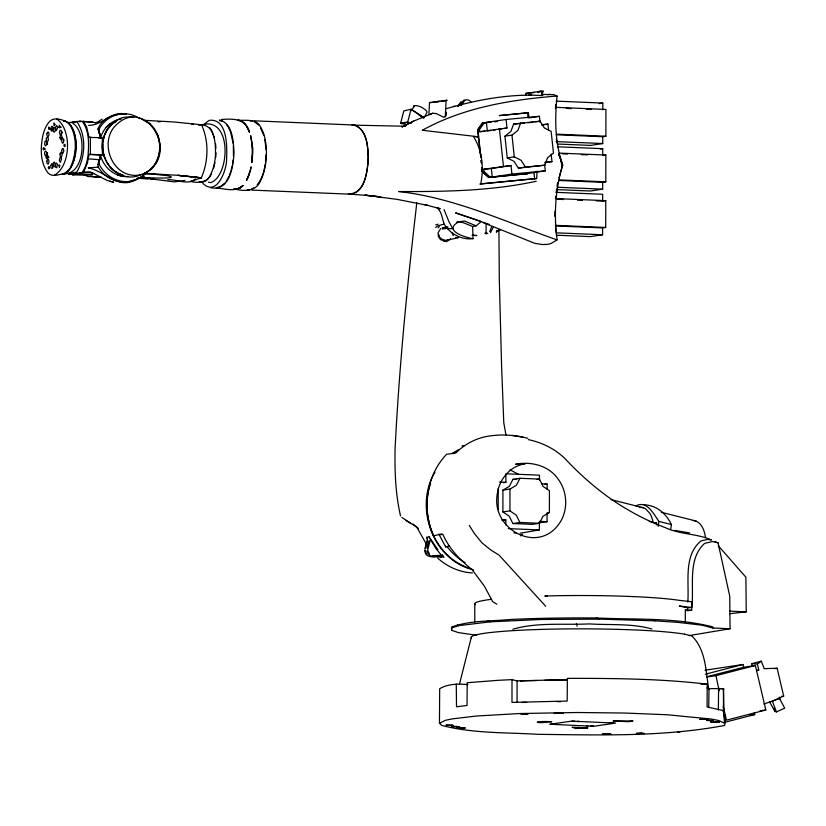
<?xml version="1.0" encoding="UTF-8"?>
<svg xmlns="http://www.w3.org/2000/svg" width="826" height="826" viewBox="0 0 826 826"><rect width="100%" height="100%" fill="white"/><g stroke="black" fill="none" stroke-linecap="round" stroke-linejoin="round"><path stroke-width="1.24" d="M474.764 621.854L474.785 603.971M498.925 229.638L499.317 279.715L501.63 367.436L503.788 422.809L505.946 434.951M456.272 684.011L456.52 706.798L467.031 705.466L467.196 682.71L498.687 680.283L512.006 679.643L511.986 702.389L567.163 701.067L567.369 678.342C614.028 678.332 660.841 678.704 707.242 684.176L707.066 706.984L722.554 710.381L723.431 711.423L725.218 720.509L724.691 725.434C663.288 737.029 600.492 735.016 538.304 734.335C506.142 732.373 473.112 733.602 441.734 725.424L439.463 723.235L439.669 688.708C448.064 683.773 458.44 683.701 467.867 684.589M145.252 173.852A33.401 29.653 81.1 0 1 134.411 180.347C120.699 185.014 105.439 176.847 99.182 164.333L99.182 159.759L99.812 159.759L100.762 155.092L102.558 154.813L101.959 146.192L102.589 137.705L89.032 137.405L86.565 126.812L83.674 121.494L82.363 121.68C89.342 130.745 88.816 143.135 88.206 153.966A28.445 12.989 -89.3 0 1 84.81 167.864L82.28 172.417L90.922 171.953M102.589 137.705L100.793 137.973L99.853 133.554L99.234 133.492L99.244 128.918C105.645 116.569 121.587 110.126 134.524 115.867A33.401 29.633 81.2 0 1 139.821 118.665M498.202 509.611L498.233 488.29M502.9 511.924L502.941 490.128L509.332 486.349L512.956 479.348L519.988 478.285L539.461 479.101L543.054 486.4L549.424 490.706L549.393 512.512L543.002 516.291L539.378 523.281L532.347 524.355L512.874 523.539L509.281 516.24L502.9 511.924L509.941 510.86L516.312 515.176L519.905 522.466L539.378 523.281M505.811 524.851L505.822 519.957L502.001 519.802M503.426 482.704L505.884 482.332L505.894 475.002M509.941 510.86L509.972 489.054L516.364 485.285L519.988 478.285M520.122 533.224L539.399 529.92L539.409 522.59M539.481 480.082L539.492 475.187L505.894 473.783M538.438 522.992L547.049 521.691L547.06 512.905L549.393 512.512M547.101 489.075L547.111 484.067L542.021 483.85M555.537 105.047L555.537 107.328L605.933 109.445L605.881 136.238L602.753 136.713L556.146 134.762M556.321 235.193L590.342 236.618L602.588 234.77L602.598 227.924L605.726 227.449L605.768 200.656L555.371 198.55M596.341 200.863L602.639 201.131L602.66 194.286L556.043 192.334M556.404 189.588L590.414 191.012L602.66 189.164L602.681 182.319L605.799 181.844L605.85 155.051L559.233 153.099M557.385 146.78L602.732 148.68L602.722 155.525L605.85 155.051M557.736 144.034L590.497 145.407L602.743 143.548L602.753 136.713M602.804 109.92L602.815 103.074L556.197 101.123M685.301 622.102L685.332 610.042L691.641 610.311L691.734 607.461C694.46 586.811 687.098 559.223 704.63 543.394L712.508 541.536L718.042 542.765L729.75 596.227L730.06 628.741L688.936 635.617M706.942 687.882L709.028 688.616L723.473 688.616L723.431 711.423L724.608 723.37L719.043 720.582L711.444 719.064L667.253 714.758L624.549 713.034L577.353 712.508L519.864 713.53L476.571 716.008L452.503 718.847L445.524 720.272L439.463 723.235M723.473 688.616L723.886 709.121L725.218 720.509M687.81 602.071C689.349 582.02 683.247 555.444 701.057 540.916L707.479 539.419L711.465 539.967C696.907 533.503 680.149 534.577 665.529 527.731C650.805 522.3 636.743 515.217 623.351 507.061C601.782 493.927 582.516 477.273 565.263 458.895C555.217 448.89 542.093 442.55 528.31 439.608M487.732 233.2L486.08 233.944L486.122 223.774M537.106 170.992L536.663 178.519L479.813 184.064M718.372 709.957L718.579 688.337L716.008 675.647L755.367 665.488L765.826 709.988L726.477 720.138L723.256 706.674M90.395 137.199L90.364 154.307L89.002 154.514L87.432 162.949L83.56 172.211M446.308 112.129L446.267 114.99L445.266 116.693L443.696 117.23L436.242 113.575L432.669 113.234L413.681 121.102L402.107 126.925L413.681 121.102M691.734 607.461L679.282 606.047L687.645 607.76L691.734 607.461L691.816 601.772L679.292 600.347A108.072 8.477 0.1 0 0 544.819 596L547.37 596.062M62.322 133.254L62.342 132.026M708.698 707.583L709.028 688.616M233.5 156.413L233.355 145.572M266.044 154.638L265.507 161.751M79.977 122.041L79.998 121.133L92.873 122.103L91.923 122.351M99.894 156.444L99.812 159.759L88.372 158.829M554.845 216.278L554.989 211.198M47.454 154.183L47.495 152.965M251.847 162.268L252.735 148.246L250.557 135.65C252.653 144.251 253.221 153.512 251.847 162.268L252.498 153.409L251.899 142.888M102.827 144.55C101.639 157.559 110.075 171.942 123.177 175.04M691.641 610.311L687.531 610.62L687.645 607.76M428.89 114.69L429.51 102.641L447.165 100.235L446.68 100.411M445.266 116.693L446.133 100.287M215.689 157.601L215.999 152.831M555.485 108.691L555.743 104.985M476.602 635.277L458.378 632.582L451.595 630.3L451.801 627.966L458.368 625.695L490.159 621.833L540.586 619.49L599.5 619.128L655.059 620.832L677.878 622.37L702.038 625.189L712.983 628.028L730.06 628.741M543.116 94.453L553.699 94.66L557.065 96.053C554.711 119.047 554.907 142.97 562.671 164.963C555.351 189.195 553.73 214.791 557.085 239.891L550.57 243.711L546.967 244.413L542.372 244.537L534.938 243.381L482.9 222.504M656.577 524.861L656.195 522.342M489.312 224.414L455.57 212.881L481.207 221.482L476.189 225.849L472.668 226.5L473.019 238.673C463.592 239.943 453.722 235.616 447.444 228.595C441.177 222.793 443.758 212.963 436.675 207.398M232.643 163.734L233.066 160.079M416.81 202.711C407.321 284.423 399.226 366.383 395.086 448.549C394.663 471.099 395.406 493.907 400.548 515.951M555.485 198.55L555.795 196.113M556.27 192.458L556.755 188.813M557.065 186.377L557.54 182.722M265.198 164.116C264.113 171.395 262.028 179.149 257.154 184.797M46.163 157.105L47.288 154.379L48.404 157.157L47.598 159.16L46.39 158.468L46.163 157.105L49.095 157.415M59.957 137.632L60.608 135.206L61.382 134.958L62.198 137.694L60.742 139.79L59.957 137.632L61.909 137.839M50.799 128.949L51.449 126.574L52.224 126.316L53.04 127.989L52.699 130.394L51.563 131.138L51.026 130.322L50.799 128.949L53.731 129.31M43.179 148.814C43.448 145.376 45.513 150.105 43.417 149.805L43.179 148.814L45.616 149.083M496.653 232.116L496.953 230.402M658.115 526.317L658.942 521.413C653.696 514.309 647.119 499.957 635.875 505.894M670.619 529.466L671.445 524.562C665.87 513.297 656.877 505.398 644.012 504.738M99.234 133.492L97.943 129.032C101.536 118.872 113.833 113.234 124.272 114.256M231.073 170.559L232.116 166.005M213.511 168.597L214.956 162.608M99.182 159.759L97.871 164.529L98.284 167.141C105.387 179.335 121.897 186.036 134.948 179.469M459.545 683.928L471.357 637.022M411.214 123.425L407.703 122.124L402.861 123.652L401.281 123.724L400.693 122.94L403.821 110.921L411.038 109.228L424.368 117.808M249.287 173.832L251.135 166.873L250.423 170.714L246.633 180.182L248.306 177.001L249.287 173.832L246.633 180.182M543.157 91.139L541.763 95.527C509.549 93.596 477.108 99.822 446.246 108.681M430.036 541.185L427.6 550.25L429.386 553.812M558.913 178.003L562.671 164.963L558.903 154.039L559.842 157.694M73.659 160.884C76.756 148.432 77.696 132.821 68.61 122.63C63.241 120.255 55.497 116.528 50.21 120.906C46.173 124.695 44.232 130.116 42.89 135.34C40.412 147.689 39.896 162.381 47.98 172.84C52.275 177.827 59.307 174.038 64.593 173.666C68.971 172.045 71.191 167.41 72.843 163.362M425.008 548.206L427.269 540.07L427.011 536.89L427.393 538.872M102.961 140.854L104.334 136.011M426.98 548.103L429.21 540.39M425.194 548.856L427.579 541.071M229.329 175.37L230.63 171.756M513.648 124.076L510.829 131.541L504.934 136.176L507.267 157.921L514.03 161.349L518.377 168.132L544.747 165.21L547.566 157.745L553.461 153.109L551.128 131.365L544.365 127.937L540.018 121.164L513.648 124.076L524.52 123.033M520.69 123.002L517.871 130.477L511.965 135.113L504.934 136.176M100.855 136.909C103.746 127.958 111.5 120.297 121.061 119.13M489.673 231.507L491.718 226.613M493.039 227.563L490.499 232.695M411.833 110.663L414.136 105.614C418.875 105.253 423.624 107.855 426.774 111.242L426.99 112.212L424.863 116.466M70.695 166.78C76.457 154.008 77.324 137.911 70.386 125.438M451.595 630.3L451.533 627.058C470.49 620.161 491.367 621.4 511.211 619.428C539.605 618.106 568.03 617.776 596.444 617.962C635.122 619.82 674.987 617.311 712.766 626.872L712.983 628.028M104.675 134.803L107.514 129.341L111.303 124.871M435.013 472.142C413.847 506.792 432.7 560.265 473.257 569.764M226.169 181.462L228.885 176.578M211.497 173.708C209.37 178.106 204.993 183.826 199.448 181.73M480.711 156.826L477.511 129.827L482.425 122.971L506.07 119.481L539.43 116.301L540.08 122.382M484.79 131.231L479.73 131.716L479.503 129.527L484.449 122.651M461.073 105.501L464.367 101.03M458.12 106.575L459.555 104.644M440.764 228.544L438.09 232.571L438.327 236.412L440.506 239.612L446.505 241.677L450.562 238.786M459.845 105.294L462.808 101.422M457.666 106.069L461.228 101.577M224.651 183.207L220.521 186.521M242.978 185.478C240.913 188.276 237.269 189.908 233.82 189.144L237.94 188.968L242.978 185.478C235.957 192.706 224.93 188.514 216.226 188.07M438.048 227.842L439.298 226.592M106.11 127.452L110.343 123.477M496.292 231.91L497.81 230.568L496.581 231.342L500.535 229.876M476.189 225.849L464.501 221.058L458.833 221.781C442.529 230.609 465.11 237.392 473.019 238.673M65.894 172.655L67.68 171.116M113.183 123.394C95.506 136.703 101.164 168.886 122.547 174.998M435.715 227.48L437.543 225.942L443.624 224.197M520.535 535.888L522.476 534.277M195.535 178.974C187.936 185.582 176.671 179.242 167.719 179.665M150.012 178.757L153.698 178.55L150.012 178.757L174.193 181.875L184.859 180.45M752.176 666.086L751.743 663.67L757.37 664.073L761.293 661.182L764.184 668.657L777.132 668.265L783.678 696.07L772.393 701.305L776.45 711.909L784.7 708.171L779.548 698.497L763.926 704.031M114.215 122.785L116.167 121.401L114.06 122.64M451.801 453.619L459.05 449.427M98.841 121.298L102.083 119.14M198.281 177.497L177.879 175.329L201.348 177.817L177.879 175.329L144.581 173.315C182.061 154.648 143.817 92.078 113.544 127.793C100.349 145.386 112.749 175.99 135.867 175.38C163.331 173.904 167.957 132.067 144.829 120.338L173.883 121.969L201.575 124.778C209.071 141.339 208.493 161.235 201.348 177.817L190.465 181.472C198.219 183.258 207.822 182.608 210.898 173.997C213.676 168.246 214.987 161.896 215.472 155.556C215.638 145.2 215.576 126.244 202.163 124.912M138.283 178.024C119.656 191.921 105.315 170.879 88.206 167.895L98.284 167.141M484.934 233.345L486.039 232.664M144.581 173.315C159.026 166.46 163.672 147.214 156.93 133.347M251.682 189.009L253.696 187.946M430.656 114.277L432.669 113.234M543.178 94.907L541.763 95.527L541.381 91.19L542.95 91.046M525.718 95.506L526.1 93.307L541.381 91.19M449.23 546.027L445.72 546.946L438.843 534.123L439.401 534.701L442.881 534.412C449.272 549.001 460.949 561.071 473.298 570.549M512.843 629.226C537.406 622.05 563.962 625.168 589.299 623.909C610.073 625.23 631.745 623.238 651.92 628.999M235.761 189.361L240.067 187.832L237.578 188.989L233.82 189.144M95.217 122.806L98.934 121.546M443.665 241.12L448.611 239.716M441.755 533.926L433.598 535.795C421.797 509.188 426.061 475.508 446.608 454.31L455.797 452.978C465.42 443.438 478.068 437.088 491.594 435.746M435.777 224.909L438.09 224.176M761.293 661.182L751.743 663.67M54.165 175.339C70.768 166.356 72.141 129.899 56.891 119.099M724.216 722.44L754.757 714.542L754.324 712.683M456.83 222.297L458.833 221.781M705.301 674.212L742.987 664.486L743.637 667.263L755.367 665.488M706.746 676.783L743.637 667.263M756.637 670.598L758.774 670.051L757.37 664.073M453.381 106.523L454.754 106.182M202.845 183.351C216.619 197.3 226.954 170.053 226.634 158.716C227.057 146.852 227.625 118.913 209.866 120.245A32.926 14.94 -87.5 0 0 204.332 124.685M464.511 100.235L466.731 99.709L469.23 100.349L470.985 101.784M236.329 189.371C245.59 191.653 256.917 190.661 260.634 180.543C264.816 172.004 266.354 162.402 266.447 152.965C266.364 144.075 265.125 134.865 260.675 127.018C256.463 118.438 245.911 120.73 238.208 120.214C244.269 120.71 247.614 126.915 249.4 132.036C245.807 118.624 233.459 118.5 221.513 119.512M456.954 222.287L459.225 221.75L463.82 222.906L472.668 226.5M446.794 240.314L458.368 237.62L455.591 237.465M349.357 193.955C365.815 193.129 367.57 170.022 368.272 157.229C367.715 145.965 366.899 129.713 354.591 125.046L254.119 120.813M63.024 173.966C79.399 167.502 81.051 128.453 64.955 121.123M435.116 102.021L434.517 102.021M536.239 181.255C491.171 191.033 444.718 191.704 398.782 191.539C454.186 197.734 505.027 221.74 557.085 239.891M448.456 228.172L442.323 228.967M442.323 227.749L447.754 226.778M547.834 94.649L550.013 94.278M92.306 173.13L92.811 173.047C85.181 171.168 76.963 173.522 69.291 174.389M445.586 100.596L441.425 101.237M528.361 112.749L499.441 115.568L528.361 112.749L528.981 117.829M68.506 122.692L76.766 121.443C86.73 136.063 85.377 157.239 76.673 172.18L63.695 174.152M79.998 121.133L72.574 122.258L75.135 122.362M72.481 174.813L79.905 173.687L92.749 174.606L86.771 175.226L72.481 174.813L72.461 173.904L74.877 173.811M599.139 103.632L602.815 103.074M529.59 117.788L539.43 116.301M477.511 129.827L479.503 129.527M535.32 121.866L540.018 121.164M479.73 131.716L506.988 128.009L506.07 119.481M491.005 130.436L487.319 130.993L486.4 122.465M493.463 130.064L495.92 129.692M498.377 129.321L502.074 128.753M504.531 128.381L506.988 128.009M541.773 125.025L547.927 124.096L548.598 130.353M507.267 157.921L514.299 156.857L521.072 160.275L525.419 167.059L544.747 165.21M600.285 149.052L602.732 148.68M481.909 167.967L482.301 171.684L488.62 177.476L490.314 177.218L483.995 171.426L483.768 169.237L511.015 165.53L511.934 174.059L492.255 177.032L491.346 168.514L511.015 165.53M482.301 171.684L483.995 171.426M544.571 162.732L551.954 161.617L551.148 154.111M518.377 168.132L525.419 167.059M525.615 173.852L545.284 170.868L544.633 164.777M602.639 201.131L605.768 200.656M537.117 479.462L539.461 479.101M502.941 490.128L509.972 489.054M544.654 484.439L547.111 484.067M502.125 520.525L505.822 519.957M512.874 523.539L519.905 522.466M705.053 670.237L742.987 664.486M706.633 677.062L716.008 675.647M756.482 670.402L758.774 670.051M774.84 668.606L777.132 668.265M781.386 696.421L783.678 696.07M759.972 710.876L765.826 709.988M749.698 715.306L754.757 714.542M72.461 173.904L68.806 174.451L73.514 174.276M97.871 164.529L99.182 164.333M537.695 92.027L540.173 91.665M532.491 92.749L534.474 92.481M436.273 101.949L439.442 101.526M198.539 125.17L201.575 124.778M530.168 92.956L531.593 92.77L531.077 92.791M400.693 122.94L407.703 122.124L411.038 109.228L423.47 117.726M729.854 613.708L746.229 611.829L745.899 577.209L718.279 545.759M433.691 102.259L429.51 102.641M528.867 93.183L525.718 93.462M482.425 122.971L491.098 122.124M528.743 95.062L531.686 94.783M490.592 122.155L482.89 122.888L477.934 129.765L480.938 157.694M494.444 121.783L497.335 121.515M528.144 122.692L532.976 122.227M541.608 124.705L547.927 124.096M545.635 162.216L551.954 161.617M483.768 169.237L491.346 168.514M511.934 174.059L545.284 170.868M488.62 177.476L527.566 173.666L488.744 177.456L482.436 171.663L482.023 167.854M557.065 96.053C510.716 99.678 463.469 107.504 422.292 130.271L478.409 136.786M536.663 178.519L480.732 183.857C484.088 167.998 482.281 150.27 473.412 136.445L478.584 137.033M69.074 172.933C85.181 167.895 86.441 130.157 71.831 122.661M217.537 187.244L219.654 187.048M97.943 129.032L99.244 128.918M439.515 101.319L437.057 101.577L438.079 101.505M100.71 176.971L95.93 177.322L90.416 176.279M249.948 120.968L252.395 120.802M492.41 435.632C504.263 434.177 516.281 435.354 527.824 438.286M463.241 100.421L464.79 100.328M88.588 125.356C102.476 125.655 111.696 110.013 126.347 114.246M403.16 126.399L405.68 126.264L352.021 125.118M432.246 555.743L441.528 555.299L435.932 548.505L428.735 536.487L437.883 549.6M520.339 681.027L528.96 680.624M202.36 124.633C232.261 116.889 230 175.68 210.826 182.618L208.4 182.185M63.788 121.174L65.192 121.123M62.291 173.935L63.695 173.873M512.006 679.643L517.076 680.872L567.617 679.633M701.026 684.331L707.242 684.176M352.547 125.087L354.591 125.046M251.693 190.094L350.389 194.193C364.38 192.448 366.641 173.77 368.107 162.546C368.272 149.723 368.417 130.178 354.096 125.025M591.901 726.137C596.878 726.002 588.236 725.672 591.168 726.126M521.96 702.43L526.699 702.41M100.824 156.486C104.313 168.184 115.754 177.693 128.309 176.475M100.627 176.619L88.041 176.558L84.087 174.792M447.444 228.595L452.751 228.699L449.003 221.781L444.027 209.597M95.837 122.609L83.674 121.494M237.423 120.4L239.808 120.451C244.837 122.362 247.439 127.359 249.4 132.036M587.11 725.889C589.599 726.044 584.601 725.837 587.069 726.023M58.894 127.121L59.524 127.854L59.926 127.235L59.462 125.273L58.894 127.121L61.3 127.194M462.075 445.803L463.882 445.875M729.802 611.168L746.229 611.829M566.264 108.382L571.303 108.598M586.429 109.228L591.468 109.445M556.745 134.173L605.881 136.238M556.125 141.597L602.743 143.548M562.403 153.832L567.452 154.049M581.308 154.627L587.606 154.885M90.364 154.307L102.558 154.813M559.192 179.892L605.799 181.844M558.582 180.471L602.681 182.319M557.313 187.254L602.66 189.164M557.292 199.231L563.59 199.5M577.446 200.078L582.485 200.284M555.33 225.343L605.726 227.449M555.981 225.973L602.598 227.924M555.97 232.818L602.588 234.77M512.956 479.348L516.601 479.503M499.524 482.064L505.884 482.332M539.409 521.371L547.049 521.691M508.289 528.619L539.399 529.92M513.865 532.956L516.374 533.059M91.655 173.336L93.999 173.439M472.472 235.317L476.819 235.524L472.059 235.276M89.032 137.405L91.387 137.519M98.439 137.859L100.793 137.973M210.589 187.739C230.144 191.632 233.665 165.345 233.964 151.457C233.273 140.389 232.457 123.146 219.386 119.925M556.827 701.542L560.513 701.718M89.002 154.514L100.762 155.092M158.107 121.721L160.099 121.845M140.802 176.95C142.309 177.993 184.198 179.304 167.265 175.628C157.498 175.071 146.832 171.911 137.694 175.959C126.089 179.583 113.492 173.388 107.411 163.269M139.109 177.724L150.311 178.54L140.523 177.311M677.413 732.043L679.87 732.218M351.618 194.265L371.194 195.752L380.796 196.949L365.04 195.132L397.275 199.407L427.341 205.302L424.812 204.621L440.217 208.771L437.852 207.863M137.033 178.168L148.298 179.046M472.472 572.914C459.566 572.325 447.196 566.719 437.677 558.077M674.656 530.385L689.462 532.894M723.917 689.008L718.579 688.337L719.209 690.784M219.706 120.761L222.091 121.081M445.617 240.387L441.941 239.272L440.361 237.774M63.963 121.226L66.028 121.546M692.498 520.504C701.098 520.659 704.526 530.364 705.507 537.54M247.346 189.588L249.834 189.98M512.151 435.405L522.951 437.119M191.487 123.972L193.449 124.334M117.829 175.102L123.755 176.454M109.92 181.286L113.627 182.216L107.101 180.409L93.627 173.532M684.609 634.213L691.94 635.999C706.096 649.99 705.693 671.383 708.853 689.638M611.126 499.637L643.444 507.784M658.942 521.413L671.445 524.562M661.244 512.254L696.204 521.082M649.267 521.382L656.732 523.271M685.332 610.042L687.531 610.62M199.231 181.441L201.079 181.926M402.861 123.652L406.185 124.643M348.345 193.594L350.389 194.193M715.027 541.866L718.042 542.765M769.553 701.749L774.86 711.413L776.45 711.909M509.993 469.787L518.862 474.506M537.705 618.426L540.586 619.49M596.444 617.962L599.5 619.128M488.032 620.863L490.159 621.833M652.447 619.562L655.059 620.832M415.096 525.914L405.772 520.37M418.741 114.752L423.325 118.108M140.905 118.521L150.187 123.941M410.377 523.126L401.901 517.458M496.87 604.198L492.699 601.658L484.397 586.171L472.42 570.002M440.175 556.249L441.848 557.447C436.076 555.547 425.411 559.832 424.801 550.384M254.811 122.062L258.899 125.18M413.01 523.942L417.388 528.196L426.949 545.15M457.428 624.786L458.368 625.695M68.217 122.857L69.9 124.664M545.749 606.325L499.121 555.186L490.561 549.827L481.826 542.734L474.289 533.379L469.271 525.408M416.356 526.42L418.286 528.65M226.696 124.932L228.121 126.75M142.402 174.575L144.447 177.239M209.701 127.72L211.57 130.353L214.554 138.2M442.375 554.607L443.996 557.364L441.621 556.094L432.803 556.548L430.398 555.939L428.25 553.957L426.846 551.004M260.593 128.133L263.68 135.061M453.195 235.699L452.059 232.695M228.595 127.741L230.485 131.706L233.118 143.249M424.853 549.971L426.722 554.535M438.885 234.801L439.515 236.597M779.155 697.072L779.94 699.426M558.83 153.977L561.122 161.091M104.83 158.262C98.036 142.609 106.244 121.649 123.477 117.457A31.274 27.805 84.3 0 1 133.616 117.529M560.555 160.13L562.32 166.222M576.403 623.496L577.178 626.222M264.774 139.449L266.148 149.888M774.189 707.903L774.86 711.413M556.373 139.078L556.879 142.836M527.556 112.883L528.103 117.953M533.957 172.479L534.639 178.819M511.965 135.113L514.299 156.857M499.41 128.732L503.437 166.253M481.207 160.234L481.486 162.774M481.104 160.543L481.372 163.021M445.668 546.306L445.72 546.946M215.565 143.693L215.916 148.236M414.136 105.614L414.229 106.874M555.526 227.408L555.795 231.104M47.474 143.259L47.516 144.498M99.853 133.554L99.936 136.868M79.885 172.779L79.905 173.687M517.076 680.872L517.086 702.399M471.44 637.961A111.603 8.756 0.1 0 1 523.281 630.093A111.624 8.756 0.1 0 1 626.325 629.629M626.438 629.618A111.603 8.756 0.1 0 1 684.733 634.213M529.683 680.738A125.934 9.798 0.1 0 1 537.065 680.51M544.664 680.304A125.934 9.798 0.1 0 1 567.39 679.953M639.479 507.546A46.308 20 -75.9 0 1 645.271 508.558L649.907 513.359A46.308 20 -75.9 0 1 652.984 521.536M475.363 604.704A108.072 8.477 0.1 0 1 491.449 599.325M469.405 568.205A62.9 55.827 81.4 0 1 427.207 499.234M427.341 497.985A62.9 55.827 81.4 0 1 430.594 483.447M453.071 453.619A62.9 55.827 81.4 0 1 455.993 451.812M465.059 562.578A62.9 55.827 81.4 0 1 447.176 546.75M46.71 152.645L46.297 155.288L45.358 155.887L44.511 153.636L44.934 151.633L45.802 151.003L46.71 152.645M63.839 140.017L63.437 142.661L62.497 143.259L61.64 141.019L62.074 139.005L62.931 138.376L63.839 140.017M46.741 142.671L46.411 145.066L45.471 145.841L44.666 144.746L44.872 141.721L45.771 140.957L46.741 142.671M55.321 129.001C55.528 130.033 54.929 133.141 53.483 131.716C52.73 130.591 53.06 126.306 54.97 127.762L55.321 129.001M55.259 163.775L54.929 166.181L53.989 166.945L53.184 165.85L53.391 162.836L54.289 162.061L55.259 163.775M61.661 150.425L62.002 152.82L63.003 153.161L63.87 150.993L63.385 148.752L62.477 148.535L61.661 150.425M61.516 158.984L60.36 162.35L59.348 160.75L59.813 157.962L60.742 157.498L61.516 158.984M46.845 161.266L47.123 163.651L48.269 164.054L49.033 161.638L48.517 159.645L47.567 159.521L46.845 161.266M46.906 133.533L46.865 135.237L47.887 136.837L48.992 135.185L48.786 132.573L47.825 131.964L46.906 133.533M497.283 494.144C490.768 528.609 537.385 555.01 559.212 523.632C568.36 510.623 567.607 492.213 558.397 479.431C549.042 465.668 531.417 461.135 515.661 464.212L525.088 463.861C510.086 465.864 498.997 479.576 497.283 494.144M60.04 153.966L60.288 156.672L61.403 157.074L62.157 155.03L61.682 152.645L60.783 152.438L60.04 153.966M50.82 165.551L51.005 167.936L52.131 168.525L52.978 166.315L52.596 164.219L51.708 163.806L50.82 165.551M46.308 138.623L46.545 141.37L47.671 141.773L48.466 139.377L47.825 137.147L47.103 137.095L46.308 138.623M57.634 127.607L56.385 130.539L55.404 127.968L56.127 125.841L56.777 125.614L57.634 127.607M61.599 132.16L61.072 134.431L60.174 134.865L59.379 132.263L60.153 130.188L61.196 130.508L61.599 132.16M49.529 167.544L49.199 168.793C47.815 169.351 48.3 165.458 49.395 166.769L49.529 167.544M55.518 164.24L55.559 167.1L56.757 167.802L57.49 164.415L56.612 163.063L55.518 164.24M64.17 144.808L64.149 146.409L64.913 146.584C65.574 145.954 65.006 143.342 64.17 144.808M54.888 124.427L54.093 125.8L54.01 122.971L54.888 124.427M49.581 128.309L48.961 129.476L48.837 126.998L49.581 128.309M59.018 165.097L59.369 167.337L59.854 165.293L59.018 165.097M552.109 724.371L555.454 724.381L552.109 724.371M571.644 721.408L574.989 721.418L571.644 721.408M577.333 721.48L579.005 721.48L577.333 721.48M609.825 723.008L613.171 723.018L609.825 723.008M713.447 720.53L706.643 720.468L713.447 720.53M632.788 720.912L628.751 721.697L613.026 721.036L632.788 720.912M528.02 713.901L520.917 713.87L528.02 713.901M537.643 91.676L540.72 91.397L537.643 91.676M550.044 724.226L593.574 726.302L615.638 723.101L571.685 721.15L550.044 724.226M707.954 719.178L699.973 719.384L707.954 719.178M441.383 100.886L444.595 100.566L441.383 100.886M551.665 721.717L540.689 722.709A8.549 0.671 0.1 0 1 538.118 721.862A8.549 0.671 0.1 0 1 548.381 721.542L551.665 721.717M587.792 727.902L575.836 728.511L572.067 727.241L587.792 727.902M610.755 734.056L602.402 734.107L610.755 734.056M465.152 727.964L456.799 728.005L465.152 727.964M641.244 732.982L636.361 733.416L644.445 733.529L641.244 732.982M719.332 722.1L710.68 721.986L719.332 722.1M563.084 713.313L554.318 713.22L563.084 713.313M456.066 726.374L451.337 726.673L459.669 726.797L456.066 726.374M452.101 725.083L445.926 725.166L453.505 725.569L452.101 725.083"/></g></svg>
